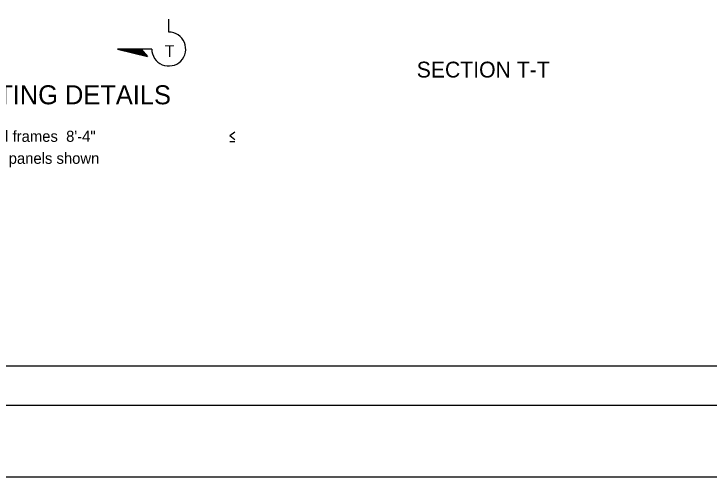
# Model space of a CAD drawing. Extents: x -894 to 866, y -476 to 714.
# Drawn here: x -103.3 to 335.6, y -476.4 to -183.8 of the extents above; entities that cross this region are included whole.
import ezdxf

# ---------------------------------------------------------------- set-up
doc = ezdxf.new("R2010")
doc.units = 0
for name, color, linetype in [('10 Sheet Format', 7, 'Continuous'), ('22 Misc Cnst Det', 7, 'Continuous'), ('56 Stage 3 Anno', 7, 'Continuous'), ('57 Undefined', 7, 'Continuous')]:
    doc.layers.add(name, color=color, linetype=linetype)

msp = doc.modelspace()

# ---------------------------------------------------------------- linework, layer by layer
at = {"layer": '10 Sheet Format'}
for p, q in [((-813.45, -406.04), (811.55, -406.04)), ((-863.46, -431.04), (836.55, -431.04))]:
    msp.add_line(p, q, dxfattribs=at)
for points in [[(-894.04, 713.56), (865.96, 713.56), (865.96, -476.44), (-894.04, -476.44)], [(-863.46, -431.04), (836.55, -431.04), (836.55, 668.96), (-863.46, 668.96)]]:
    msp.add_lwpolyline(points, close=True, dxfattribs=at)
at = {"layer": '22 Misc Cnst Det'}
for p, q in [((-5.55, -195.25), (-5.55, -187.1)), ((-37.97, -205.96), (-19.02, -210.79)), ((-16.26, -205.96), (-37.97, -205.96)), ((-36.41, -205.96), (-19.42, -210.29)), ((-34.85, -205.96), (-19.83, -209.79)), ((-33.29, -205.96), (-20.23, -209.29)), ((-31.74, -205.96), (-20.64, -208.79)), ((-30.18, -205.96), (-21.05, -208.29)), ((-28.62, -205.96), (-21.45, -207.79)), ((-27.06, -205.96), (-21.86, -207.29)), ((-25.5, -205.96), (-22.26, -206.79)), ((-23.94, -205.96), (-22.67, -206.29)), ((-22.93, -205.96), (-19.02, -210.79))]:
    msp.add_line(p, q, dxfattribs=at)
msp.add_arc((-5.55, -205.96), 10.72, 180, 90.0005, dxfattribs=at)
at = {"layer": '57 Undefined'}
for p, q in [((33.13, -260.69), (36.13, -258.19)), ((33.13, -260.69), (36.13, -263.19)), ((36.13, -264.69), (33.13, -264.69))]:
    msp.add_line(p, q, dxfattribs=at)

# ---------------------------------------------------------------- texts
at = {"layer": '56 Stage 3 Anno'}
msp.add_text('T', height=7.5, dxfattribs=at).set_placement((-8.04, -211.03))
at = {"layer": '57 Undefined'}
for s, height, p in [('SECTION T-T', 10, (151.03, -223.96)), ('FRAME MOUNTING DETAILS', 12, (-223.46, -240.88)), ('Details shown apply for sign panel frames  8\'-4"', 7, (-248.79, -264.6)), ('deep. Mounting details for deeper panels shown', 7, (-248.65, -278.5))]:
    msp.add_text(s, height=height, dxfattribs=at).set_placement(p)

doc.saveas('drawing.dxf')
